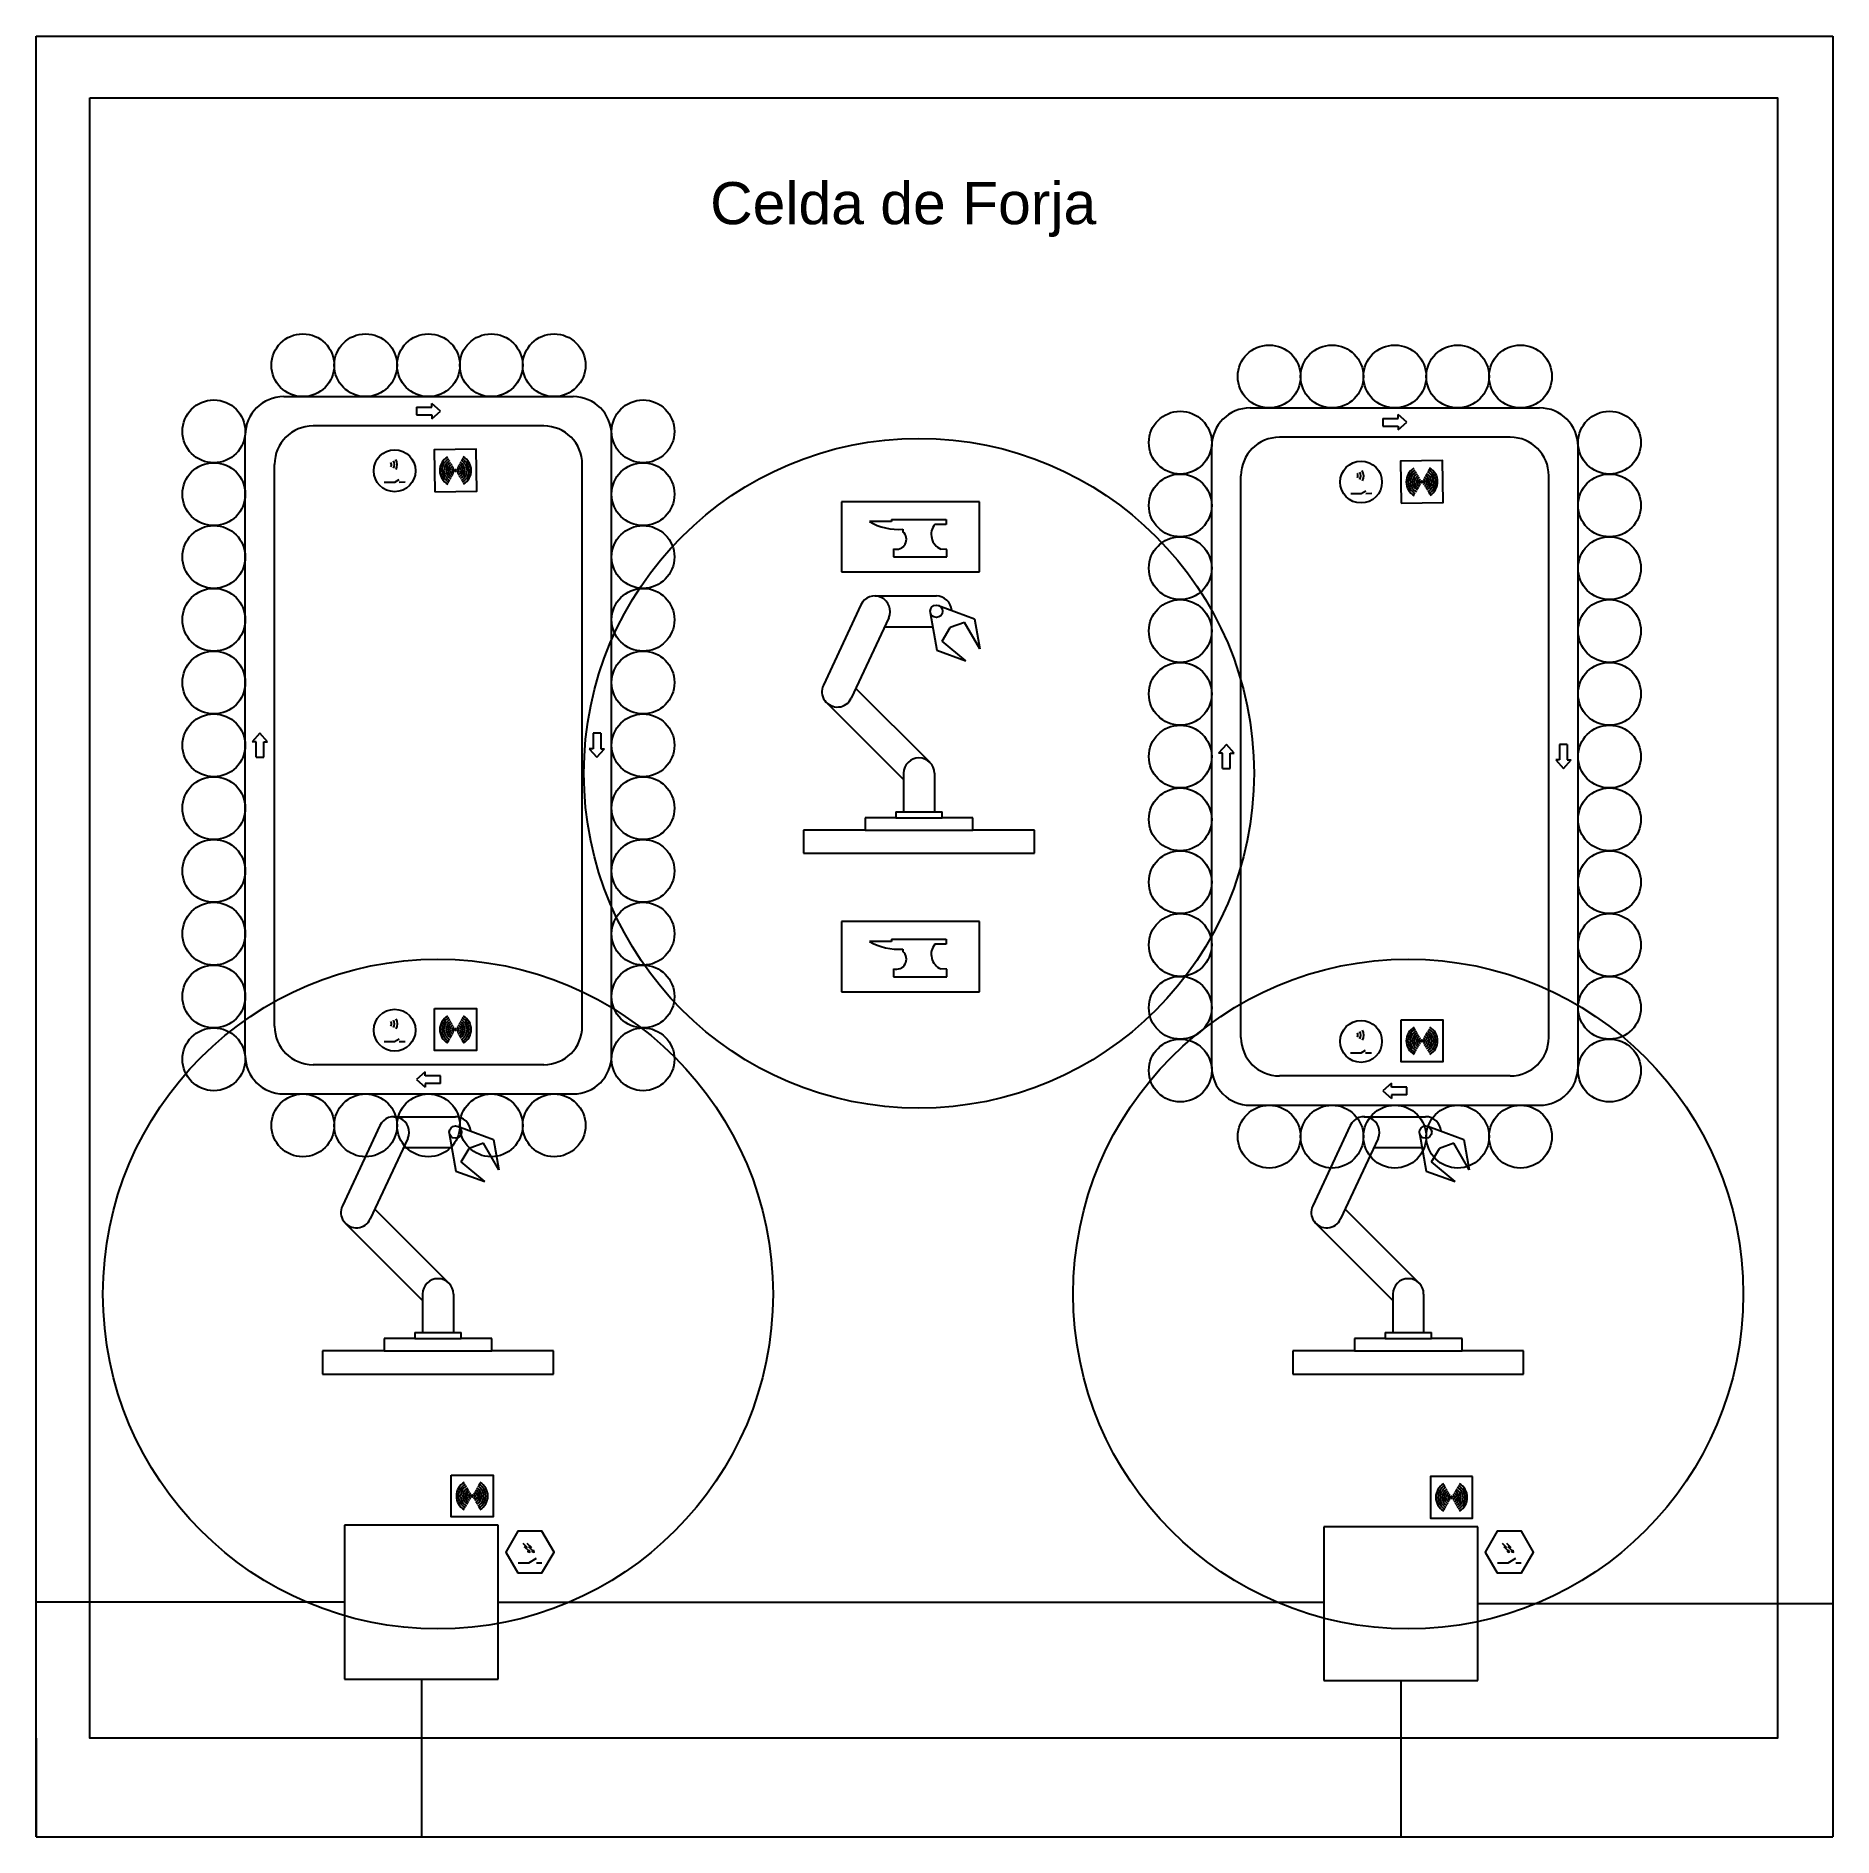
# Model space of a CAD drawing. Header units: millimetres. Extents: x 1249 to 9830, y 925 to 9529.
import ezdxf

# ---------------------------------------------------------------- set-up
doc = ezdxf.new("R2010")
doc.units = ezdxf.units.MM
for name, color, linetype in [('01 Contornos vistos 0.35', 150, 'Continuous'), ('Almacenaje', 80, 'Continuous'), ('Celdas', 200, 'Continuous'), ('Maquina', 82, 'Continuous'), ('Robots', 80, 'Continuous'), ('Sensores', 211, 'Continuous'), ('Texto2', 7, 'Continuous')]:
    doc.layers.add(name, color=color, linetype=linetype)
doc.styles.get("Standard").update_dxf_attribs({"font": 'arial.ttf'})

msp = doc.modelspace()

# ---------------------------------------------------------------- linework, layer by layer
at = {"color": 7, "true_color": 0xffffff}
for p, q in [((2721.5, 2046.5), (1248.8, 2046.5)), ((8133.7, 2040), (9830.2, 2040)), ((7766.3, 1672.6), (7766.3, 924.8)), ((1248.8, 924.8), (9830.2, 924.8))]:
    msp.add_line(p, q, dxfattribs=at)
at = {"layer": '01 Contornos vistos 0.35', "color": 7, "true_color": 0xffffff}
for p, q in [((1248.8, 1397.3), (1248.8, 9529.4)), ((1248.8, 9529.4), (9830.2, 9529.4)), ((9830.2, 9529.4), (9830.2, 924.8)), ((3456.4, 2046.5), (7398.8, 2046.5)), ((3088.9, 1679.1), (3088.9, 924.8)), ((1248.8, 924.8), (1248.8, 1397.3))]:
    msp.add_line(p, q, dxfattribs=at)
at = {"layer": '01 Contornos vistos 0.35', "color": 6}
for p, q in [((2962.1, 7397.8), (2983.6, 7410.7)), ((2912.1, 7397.1), (2962.1, 7397.8)), ((2983.7, 7398.2), (3012.1, 7398.6)), ((7527.4, 7343.3), (7577.4, 7344)), ((7577.4, 7344), (7598.8, 7356.9)), ((7599, 7344.4), (7627.4, 7344.8)), ((2961.3, 4725.2), (2982.9, 4737.7)), ((2911.3, 4725.2), (2961.3, 4725.2)), ((2982.9, 4725.2), (3011.3, 4725.2)), ((7526.5, 4671.4), (7576.5, 4671.4)), ((7576.5, 4671.4), (7598.2, 4683.9)), ((7598.2, 4671.4), (7626.5, 4671.4)), ((3580.4, 2313.1), (3594.4, 2308)), ((3600.4, 2313.1), (3614.4, 2308)), ((8257.7, 2313.1), (8271.8, 2308)), ((8277.7, 2313.1), (8291.8, 2308))]:
    msp.add_line(p, q, dxfattribs=at)
at = {"layer": '01 Contornos vistos 0.35', "color": 40, "true_color": 0xf8d731}
for p, q in [((5095.1, 7304), (5095.1, 6969)), ((5755.1, 7304), (5095.1, 7304)), ((5755.1, 6969), (5755.1, 7304)), ((5334.5, 7209.6), (5228.4, 7209.6)), ((5334.5, 7219.5), (5595.7, 7219.5)), ((5334.5, 7219.5), (5334.5, 7209.6)), ((5388, 7173), (5388, 7160.7)), ((5595.7, 7195.8), (5540.7, 7195.8)), ((5595.7, 7219.5), (5595.7, 7195.8)), ((5343.7, 7079.1), (5343.7, 7041)), ((5598, 7076.8), (5569.7, 7078.3)), ((5598, 7041), (5598, 7076.8)), ((5343.7, 7041), (5598, 7041)), ((5095.1, 6969), (5755.1, 6969)), ((5095.1, 5298.2), (5095.1, 4963.2)), ((5755.1, 5298.2), (5095.1, 5298.2)), ((5755.1, 4963.2), (5755.1, 5298.2)), ((5334.5, 5203.7), (5228.4, 5203.7)), ((5334.5, 5213.7), (5595.7, 5213.7)), ((5334.5, 5213.7), (5334.5, 5203.7)), ((5388, 5167.1), (5388, 5154.9)), ((5595.7, 5190), (5540.7, 5190)), ((5595.7, 5213.7), (5595.7, 5190)), ((5343.7, 5073.3), (5343.7, 5035.1)), ((5343.7, 5035.1), (5598, 5035.1)), ((5598, 5071), (5569.7, 5072.5)), ((5598, 5035.1), (5598, 5071)), ((5095.1, 4963.2), (5755.1, 4963.2))]:
    msp.add_line(p, q, dxfattribs=at)
at = {"layer": '01 Contornos vistos 0.35'}
msp.add_line((1248.8, 1397.3), (1248.8, 924.8), dxfattribs=at)
at = {"layer": '01 Contornos vistos 0.35', "color": 217, "true_color": 0x93278f}
msp.add_lwpolyline([(1506, 9234.6), (9565.8, 9234.6), (9565.8, 1397.3), (1506, 1397.3)], close=True, dxfattribs=at)
at = {"layer": '01 Contornos vistos 0.35', "color": 6}
for points in [[(3153.6, 7352), (3353.5, 7355.1), (3350.5, 7555.1), (3150.5, 7552)], [(7768.8, 7298.2), (7968.8, 7301.3), (7965.7, 7501.3), (7765.7, 7498.2)], [(3152, 4882.5), (3352, 4882.5), (3352, 4682.5), (3152, 4682.5)], [(7767.3, 4828.7), (7967.3, 4828.7), (7967.3, 4628.7), (7767.3, 4628.7)], [(3231.4, 2653.9), (3431.4, 2653.9), (3431.4, 2453.9), (3231.4, 2453.9)], [(8108.7, 2647.4), (7908.7, 2647.4), (7908.7, 2447.4), (8108.7, 2447.4)]]:
    msp.add_lwpolyline(points, close=True, dxfattribs=at)
at = {"layer": '01 Contornos vistos 0.35', "color": 85, "true_color": 0x58ba48}
for centre in [(2522.8, 7956.3), (2822.8, 7956.3), (3122.8, 7956.3), (3422.8, 7956.3), (3722.8, 7956.3), (7138, 7902.5), (7438, 7902.5), (7738, 7902.5), (8038, 7902.5), (8338, 7902.5), (2097.9, 7640.5), (4147.6, 7640.5), (6713.2, 7586.7), (8762.8, 7586.7), (2097.9, 7340.5), (4147.6, 7340.5), (6713.2, 7286.7), (8762.8, 7286.7), (2097.9, 7040.5), (4147.6, 7040.5), (6713.2, 6986.7), (8762.8, 6986.7), (2097.9, 6740.5), (4147.6, 6740.5), (6713.2, 6686.7), (8762.8, 6686.7), (2097.9, 6440.5), (4147.6, 6440.5), (6713.2, 6386.7), (8762.8, 6386.7), (2097.9, 6140.5), (4147.6, 6140.5), (6713.2, 6086.7), (8762.8, 6086.7), (2097.9, 5840.5), (4147.6, 5840.5), (6713.2, 5786.7), (8762.8, 5786.7), (2097.9, 5540.5), (4147.6, 5540.5), (6713.2, 5486.7), (8762.8, 5486.7), (2097.9, 5240.5), (4147.6, 5240.5), (6713.2, 5186.7), (8762.8, 5186.7), (2097.9, 4940.5), (4147.6, 4940.5), (6713.2, 4886.7), (8762.8, 4886.7), (2097.9, 4640.5), (4147.6, 4640.5), (6713.2, 4586.7), (8762.8, 4586.7), (2522.8, 4324.7), (2822.8, 4324.7), (3122.8, 4324.7), (3422.8, 4324.7), (3722.8, 4324.7), (7138, 4270.9), (7438, 4270.9), (7738, 4270.9), (8038, 4270.9), (8338, 4270.9)]:
    msp.add_circle(centre, 150, dxfattribs=at)
at = {"layer": '01 Contornos vistos 0.35', "color": 1}
for centre in [(5465.3, 6007), (3168.3, 3518.8), (7802, 3518.8)]:
    msp.add_circle(centre, 1600, dxfattribs=at)
at = {"layer": '01 Contornos vistos 0.35', "color": 6}
for centre, radius in [((2961.3, 7452.1), 100), ((7576.5, 7398.3), 100), ((3252, 7453.5), 5), ((7867.3, 7399.7), 5), ((2961.3, 4779.5), 100), ((7576.5, 4725.7), 100), ((3252, 4782.5), 5), ((7867.3, 4728.7), 5), ((3331.4, 2553.9), 5), ((8008.7, 2547.4), 5)]:
    msp.add_circle(centre, radius, dxfattribs=at)
for centre, radius, start, end in [((2925.4, 7481.8), 20.8, 330.88002, 30.88002), ((2925.4, 7481.8), 34.7, 330.88002, 30.88002), ((2925.4, 7481.8), 48.6, 330.88002, 30.88002), ((3252, 7453.5), 75, 120.88002, 240.88002), ((3252, 7453.5), 65, 120.88002, 240.88002), ((3252, 7453.5), 55, 120.88002, 240.88002), ((3252, 7453.5), 45, 120.88002, 240.88002), ((3252, 7453.5), 45, 300.88002, 60.88002), ((3252, 7453.5), 55, 300.88002, 60.88002), ((3252, 7453.5), 65, 300.88002, 60.88002), ((3252, 7453.5), 75, 300.88002, 60.88002), ((3252, 7453.5), 35, 120.88002, 240.88002), ((3252, 7453.5), 25, 120.88002, 240.88002), ((3252, 7453.5), 15, 120.88002, 240.88002), ((3252, 7453.5), 15, 300.88002, 60.88002), ((3252, 7453.5), 25, 300.88002, 60.88002), ((3252, 7453.5), 35, 300.88002, 60.88002), ((7540.6, 7428), 20.8, 330.88002, 30.88002), ((7540.6, 7428), 34.7, 330.88002, 30.88002), ((7540.6, 7428), 48.6, 330.88002, 30.88002), ((7867.3, 7399.7), 75, 120.88002, 240.88002), ((7867.3, 7399.7), 65, 120.88002, 240.88002), ((7867.3, 7399.7), 55, 120.88002, 240.88002), ((7867.3, 7399.7), 45, 120.88002, 240.88002), ((7867.3, 7399.7), 35, 120.88002, 240.88002), ((7867.3, 7399.7), 25, 120.88002, 240.88002), ((7867.3, 7399.7), 15, 120.88002, 240.88002), ((7867.3, 7399.7), 15, 300.88002, 60.88002), ((7867.3, 7399.7), 25, 300.88002, 60.88002), ((7867.3, 7399.7), 35, 300.88002, 60.88002), ((7867.3, 7399.7), 45, 300.88002, 60.88002), ((7867.3, 7399.7), 55, 300.88002, 60.88002), ((7867.3, 7399.7), 65, 300.88002, 60.88002), ((7867.3, 7399.7), 75, 300.88002, 60.88002), ((2925.8, 4809.8), 20.8, 330, 30), ((2925.8, 4809.8), 34.7, 330, 30), ((2925.8, 4809.8), 48.6, 330, 30), ((3252, 4782.5), 75, 120, 240), ((3252, 4782.5), 65, 120, 240), ((3252, 4782.5), 55, 120, 240), ((3252, 4782.5), 45, 120, 240), ((3252, 4782.5), 45, 300, 60), ((3252, 4782.5), 55, 300, 60), ((3252, 4782.5), 65, 300, 60), ((3252, 4782.5), 75, 300, 60), ((3252, 4782.5), 35, 120, 240), ((3252, 4782.5), 25, 120, 240), ((3252, 4782.5), 15, 120, 240), ((3252, 4782.5), 15, 300, 60), ((3252, 4782.5), 25, 300, 60), ((3252, 4782.5), 35, 300, 60), ((7541.1, 4756), 20.8, 330, 30), ((7541.1, 4756), 34.7, 330, 30), ((7541.1, 4756), 48.6, 330, 30), ((7867.3, 4728.7), 75, 120, 240), ((7867.3, 4728.7), 65, 120, 240), ((7867.3, 4728.7), 55, 120, 240), ((7867.3, 4728.7), 45, 120, 240), ((7867.3, 4728.7), 35, 120, 240), ((7867.3, 4728.7), 25, 120, 240), ((7867.3, 4728.7), 15, 120, 240), ((7867.3, 4728.7), 15, 300, 60), ((7867.3, 4728.7), 25, 300, 60), ((7867.3, 4728.7), 35, 300, 60), ((7867.3, 4728.7), 45, 300, 60), ((7867.3, 4728.7), 55, 300, 60), ((7867.3, 4728.7), 65, 300, 60), ((7867.3, 4728.7), 75, 300, 60), ((3331.4, 2553.9), 75, 120, 240), ((3331.4, 2553.9), 65, 120, 240), ((3331.4, 2553.9), 55, 120, 240), ((3331.4, 2553.9), 45, 120, 240), ((3331.4, 2553.9), 35, 120, 240), ((3331.4, 2553.9), 35, 300, 60), ((3331.4, 2553.9), 45, 300, 60), ((3331.4, 2553.9), 55, 300, 60), ((3331.4, 2553.9), 65, 300, 60), ((3331.4, 2553.9), 75, 300, 60), ((8008.7, 2547.4), 75, 120, 240), ((8008.7, 2547.4), 65, 120, 240), ((8008.7, 2547.4), 55, 120, 240), ((8008.7, 2547.4), 45, 120, 240), ((8008.7, 2547.4), 45, 300, 60), ((8008.7, 2547.4), 55, 300, 60), ((8008.7, 2547.4), 65, 300, 60), ((8008.7, 2547.4), 75, 300, 60), ((3331.4, 2553.9), 25, 120, 240), ((3331.4, 2553.9), 15, 120, 240), ((3331.4, 2553.9), 15, 300, 60), ((3331.4, 2553.9), 25, 300, 60), ((8008.7, 2547.4), 35, 120, 240), ((8008.7, 2547.4), 25, 120, 240), ((8008.7, 2547.4), 15, 120, 240), ((8008.7, 2547.4), 15, 300, 60), ((8008.7, 2547.4), 25, 300, 60), ((8008.7, 2547.4), 35, 300, 60)]:
    msp.add_arc(centre, radius, start, end, dxfattribs=at)
at = {"layer": '01 Contornos vistos 0.35', "color": 40, "true_color": 0xf8d731}
for centre, radius, start, end in [((5367, 7447.4), 275.3, 239.77453, 274.37439), ((5358, 7124.2), 47.3, 252.34063, 50.70443), ((5600, 7148.2), 76.1, 141.20008, 246.54114), ((5367, 5441.6), 275.3, 239.77453, 274.37439), ((5600, 5142.3), 76.1, 141.20008, 246.54114), ((5358, 5118.3), 47.3, 252.34063, 50.70443)]:
    msp.add_arc(centre, radius, start, end, dxfattribs=at)
at = {"layer": 'Almacenaje'}
for p, q in [((2721.5, 2413.9), (2721.5, 1679.1)), ((3456.4, 2413.9), (2721.5, 2413.9)), ((3456.4, 1679.1), (3456.4, 2413.9)), ((7398.8, 2407.4), (7398.8, 1672.6)), ((8133.7, 2407.4), (7398.8, 2407.4)), ((8133.7, 1672.6), (8133.7, 2407.4)), ((2721.5, 1679.1), (3456.4, 1679.1)), ((7398.8, 1672.6), (8133.7, 1672.6))]:
    msp.add_line(p, q, dxfattribs=at)
at = {"layer": 'Maquina'}
for p, q in [((2431.6, 7806.3), (3813.9, 7806.3)), ((7046.9, 7752.5), (8429.1, 7752.5)), ((3673.9, 7666.3), (2571.6, 7666.3)), ((2247.9, 4658.4), (2247.9, 7622.6)), ((3997.6, 4658.4), (3997.6, 7622.6)), ((8289.1, 7612.5), (7186.9, 7612.5)), ((6863.2, 4604.6), (6863.2, 7568.8)), ((8612.8, 4604.6), (8612.8, 7568.8)), ((2387.9, 4798.4), (2387.9, 7482.6)), ((3857.6, 4798.4), (3857.6, 7482.6)), ((7003.2, 4744.6), (7003.2, 7428.8)), ((8472.8, 4744.6), (8472.8, 7428.8)), ((3673.9, 4614.7), (2571.6, 4614.7)), ((8289.1, 4560.9), (7186.9, 4560.9)), ((2431.6, 4474.7), (3813.9, 4474.7)), ((7046.9, 4420.9), (8429.1, 4420.9))]:
    msp.add_line(p, q, dxfattribs=at)
for centre, start, end in [((2431.6, 7622.6), 90, 180), ((3813.9, 7622.6), 0, 90), ((7046.9, 7568.8), 90, 180), ((8429.1, 7568.8), 0, 90), ((2571.6, 7482.6), 90, 180), ((3673.9, 7482.6), 0, 90), ((7186.9, 7428.8), 90, 180), ((8289.1, 7428.8), 0, 90), ((2571.6, 4798.4), 180, 270), ((3673.9, 4798.4), 270, 0), ((7186.9, 4744.6), 180, 270), ((8289.1, 4744.6), 270, 0), ((2431.6, 4658.4), 180, 270), ((3813.9, 4658.4), 270, 0), ((7046.9, 4604.6), 180, 270), ((8429.1, 4604.6), 270, 0)]:
    msp.add_arc(centre, 183.7, start, end, dxfattribs=at)
at = {"layer": 'Robots'}
for p, q in [((5187.7, 6811.8), (5008.8, 6428)), ((5254.3, 6854.2), (5548.3, 6854.2)), ((5558.3, 6808.4), (5730.9, 6745.5)), ((5320.9, 6749.7), (5142, 6365.9)), ((5519.3, 6775.6), (5551.2, 6594.7)), ((5683, 6728.1), (5613.6, 6702.8)), ((5756.5, 6600.8), (5683, 6728.1)), ((5730.9, 6745.5), (5756.5, 6600.8)), ((5301.2, 6707.3), (5531.4, 6707.3)), ((5576.7, 6638.9), (5613.6, 6702.8)), ((5689.3, 6544.5), (5576.7, 6638.9)), ((5551.2, 6594.7), (5689.3, 6544.5)), ((5163.7, 6412.5), (5516.8, 6059.4)), ((5023.6, 6344.8), (5391.8, 5976.6)), ((5142, 6365.9), (5142, 6365.9)), ((5516.8, 6059.4), (5516.8, 6059.4)), ((5516.8, 6059.4), (5516.8, 6059.4)), ((5516.8, 6059.4), (5516.8, 6059.4)), ((5391.8, 6007), (5391.8, 5823.3)), ((5538.8, 6007), (5538.8, 5823.3)), ((5355.1, 5793.9), (5208.1, 5793.9)), ((5208.1, 5793.9), (5208.1, 5735.1)), ((5355.1, 5823.3), (5575.5, 5823.3)), ((5355.1, 5823.3), (5355.1, 5793.9)), ((5355.1, 5793.9), (5575.5, 5793.9)), ((5575.5, 5793.9), (5575.5, 5823.3)), ((5722.5, 5793.9), (5575.5, 5793.9)), ((5722.5, 5735.1), (5722.5, 5793.9)), ((5208.1, 5735.1), (4914.2, 5735.1)), ((4914.2, 5735.1), (4914.2, 5624.9)), ((5208.1, 5735.1), (5722.5, 5735.1)), ((6016.4, 5735.1), (5722.5, 5735.1)), ((6016.4, 5624.9), (6016.4, 5735.1)), ((4914.2, 5624.9), (6016.4, 5624.9)), ((2890.7, 4323.6), (2711.8, 3939.8)), ((2957.3, 4366), (3251.3, 4366)), ((3261.3, 4320.2), (3434, 4257.3)), ((7524.5, 4323.6), (7345.5, 3939.8)), ((7591.1, 4366), (7885, 4366)), ((7895, 4320.2), (8067.7, 4257.3)), ((3023.9, 4261.5), (2845, 3877.7)), ((3004.2, 4219.1), (3234.4, 4219.1)), ((3222.3, 4287.4), (3254.2, 4106.5)), ((3386, 4239.9), (3316.6, 4214.6)), ((3459.5, 4112.6), (3386, 4239.9)), ((3434, 4257.3), (3459.5, 4112.6)), ((7657.7, 4261.5), (7478.7, 3877.7)), ((7637.9, 4219.1), (7868.1, 4219.1)), ((7856, 4287.4), (7887.9, 4106.5)), ((8019.7, 4239.9), (7950.4, 4214.6)), ((8093.2, 4112.6), (8019.7, 4239.9)), ((8067.7, 4257.3), (8093.2, 4112.6)), ((3279.7, 4150.7), (3316.6, 4214.6)), ((3392.3, 4056.3), (3279.7, 4150.7)), ((7913.5, 4150.7), (7950.4, 4214.6)), ((8026, 4056.3), (7913.5, 4150.7)), ((3254.2, 4106.5), (3392.3, 4056.3)), ((7887.9, 4106.5), (8026, 4056.3)), ((2845, 3877.7), (2845, 3877.7)), ((2866.7, 3924.3), (3219.8, 3571.2)), ((7478.7, 3877.7), (7478.7, 3877.7)), ((7500.4, 3924.3), (7853.5, 3571.2)), ((2726.6, 3856.6), (3094.8, 3488.4)), ((7360.3, 3856.6), (7728.5, 3488.4)), ((3219.8, 3571.2), (3219.8, 3571.2)), ((3219.8, 3571.2), (3219.8, 3571.2)), ((3219.8, 3571.2), (3219.8, 3571.2)), ((7853.5, 3571.2), (7853.5, 3571.2)), ((7853.5, 3571.2), (7853.5, 3571.2)), ((7853.5, 3571.2), (7853.5, 3571.2)), ((3094.8, 3518.8), (3094.8, 3335.1)), ((3241.8, 3518.8), (3241.8, 3335.1)), ((7728.5, 3518.8), (7728.5, 3335.1)), ((7875.5, 3518.8), (7875.5, 3335.1)), ((3058.1, 3305.7), (2911.1, 3305.7)), ((2911.1, 3305.7), (2911.1, 3247)), ((3058.1, 3335.1), (3278.5, 3335.1)), ((3058.1, 3335.1), (3058.1, 3305.7)), ((3058.1, 3305.7), (3278.5, 3305.7)), ((3278.5, 3305.7), (3278.5, 3335.1)), ((3425.5, 3305.7), (3278.5, 3305.7)), ((3425.5, 3247), (3425.5, 3305.7)), ((7691.8, 3305.7), (7544.8, 3305.7)), ((7544.8, 3305.7), (7544.8, 3247)), ((7691.8, 3335.1), (7912.2, 3335.1)), ((7691.8, 3335.1), (7691.8, 3305.7)), ((7691.8, 3305.7), (7912.2, 3305.7)), ((7912.2, 3305.7), (7912.2, 3335.1)), ((8059.2, 3305.7), (7912.2, 3305.7)), ((8059.2, 3247), (8059.2, 3305.7)), ((2911.1, 3247), (2617.2, 3247)), ((2617.2, 3247), (2617.2, 3136.7)), ((2911.1, 3247), (3425.5, 3247)), ((3719.4, 3247), (3425.5, 3247)), ((3719.4, 3136.7), (3719.4, 3247)), ((7544.8, 3247), (7250.9, 3247)), ((7250.9, 3247), (7250.9, 3136.7)), ((7544.8, 3247), (8059.2, 3247)), ((8353.1, 3247), (8059.2, 3247)), ((8353.1, 3136.7), (8353.1, 3247)), ((2617.2, 3136.7), (3719.4, 3136.7)), ((7250.9, 3136.7), (8353.1, 3136.7))]:
    msp.add_line(p, q, dxfattribs=at)
for centre in [(5548.3, 6780.7), (3251.3, 4292.6), (7885, 4292.6)]:
    msp.add_circle(centre, 29.4, dxfattribs=at)
for centre, start, end in [((5254.3, 6780.7), 335, 155), ((5548.3, 6780.7), 3.57838, 90), ((5075.4, 6396.9), 155, 335), ((5465.3, 6007), 0, 180), ((2957.3, 4292.6), 335, 155), ((3251.3, 4292.6), 3.57838, 90), ((7591.1, 4292.6), 335, 155), ((7885, 4292.6), 3.57838, 90), ((2778.4, 3908.8), 155, 335), ((7412.1, 3908.8), 155, 335), ((3168.3, 3518.8), 0, 180), ((7802, 3518.8), 0, 180)]:
    msp.add_arc(centre, 73.5, start, end, dxfattribs=at)
at = {"layer": 'Sensores', "color": 6}
for p, q in [((3573.3, 2329.2), (3594.4, 2308)), ((3593.3, 2329.2), (3614.4, 2308)), ((8250.6, 2329.2), (8271.8, 2308)), ((8270.6, 2329.2), (8291.8, 2308)), ((3580.4, 2313.1), (3601.5, 2292)), ((3600.4, 2313.1), (3621.5, 2292)), ((3601.9, 2235.3), (3638.7, 2256.6)), ((8257.7, 2313.1), (8278.8, 2292)), ((8277.7, 2313.1), (8298.8, 2292)), ((8279.2, 2235.3), (8316.1, 2256.6)), ((3550.9, 2235.3), (3601.9, 2235.3)), ((3638.7, 2235.3), (3664.3, 2235.3)), ((8228.2, 2235.3), (8279.2, 2235.3)), ((8316.1, 2235.3), (8341.6, 2235.3))]:
    msp.add_line(p, q, dxfattribs=at)
for points in [[(3549.7, 2186.5), (3664.8, 2186.5), (3722.4, 2286.2), (3664.8, 2385.9), (3549.7, 2385.9), (3492.2, 2286.2)], [(8227.1, 2186.5), (8342.2, 2186.5), (8399.7, 2286.2), (8342.2, 2385.9), (8227.1, 2385.9), (8169.5, 2286.2)], [(3604.9, 2295.3), (3598.2, 2288.6), (3607.3, 2286.2)], [(3624.9, 2295.3), (3618.2, 2288.6), (3627.3, 2286.2)], [(8282.2, 2295.3), (8275.5, 2288.6), (8284.6, 2286.2)], [(8302.2, 2295.3), (8295.5, 2288.6), (8304.6, 2286.2)]]:
    msp.add_lwpolyline(points, close=True, dxfattribs=at)
at = {"layer": 'Texto2'}
for p, q in [((3065.5, 7756), (3065.5, 7719.3)), ((3065.5, 7756), (3139, 7756)), ((3139, 7756), (3139, 7774.4)), ((3180, 7737.7), (3139, 7774.4)), ((3065.5, 7719.3), (3139, 7719.3)), ((3139, 7700.9), (3180, 7737.7)), ((3139, 7719.3), (3139, 7700.9)), ((7680.7, 7702.2), (7680.7, 7665.5)), ((7680.7, 7702.2), (7754.2, 7702.2)), ((7680.7, 7665.5), (7754.2, 7665.5)), ((7754.2, 7702.2), (7754.2, 7720.6)), ((7795.3, 7683.9), (7754.2, 7720.6)), ((7754.2, 7647.1), (7795.3, 7683.9)), ((7754.2, 7665.5), (7754.2, 7647.1)), ((2317.9, 6197.8), (2281.2, 6156.7)), ((2354.7, 6156.7), (2317.9, 6197.8)), ((3946, 6197.8), (3909.2, 6197.8)), ((3909.2, 6197.8), (3909.2, 6124.3)), ((3946, 6197.8), (3946, 6124.3)), ((2299.6, 6156.7), (2281.2, 6156.7)), ((2299.6, 6083.2), (2299.6, 6156.7)), ((2336.3, 6083.2), (2336.3, 6156.7)), ((2336.3, 6156.7), (2354.7, 6156.7)), ((3909.2, 6124.3), (3890.8, 6124.3)), ((3890.8, 6124.3), (3927.6, 6083.2)), ((3927.6, 6083.2), (3964.3, 6124.3)), ((3946, 6124.3), (3964.3, 6124.3)), ((6933.2, 6144), (6896.5, 6102.9)), ((6969.9, 6102.9), (6933.2, 6144)), ((8561.2, 6144), (8524.5, 6144)), ((8524.5, 6144), (8524.5, 6070.5)), ((8561.2, 6144), (8561.2, 6070.5)), ((2299.6, 6083.2), (2336.3, 6083.2)), ((6914.8, 6102.9), (6896.5, 6102.9)), ((6914.8, 6029.4), (6914.8, 6102.9)), ((6914.8, 6029.4), (6951.6, 6029.4)), ((6951.6, 6029.4), (6951.6, 6102.9)), ((6951.6, 6102.9), (6969.9, 6102.9)), ((8524.5, 6070.5), (8506.1, 6070.5)), ((8506.1, 6070.5), (8542.8, 6029.4)), ((8542.8, 6029.4), (8579.6, 6070.5)), ((8561.2, 6070.5), (8579.6, 6070.5)), ((3106.6, 4580), (3065.5, 4543.3)), ((3106.6, 4561.7), (3106.6, 4580)), ((3180, 4561.7), (3106.6, 4561.7)), ((3180, 4524.9), (3180, 4561.7)), ((3065.5, 4543.3), (3106.6, 4506.6)), ((3180, 4524.9), (3106.6, 4524.9)), ((3106.6, 4524.9), (3106.6, 4506.6)), ((7721.8, 4526.2), (7680.7, 4489.5)), ((7680.7, 4489.5), (7721.8, 4452.8)), ((7721.8, 4507.9), (7721.8, 4526.2)), ((7795.3, 4507.9), (7721.8, 4507.9)), ((7795.3, 4471.1), (7795.3, 4507.9)), ((7795.3, 4471.1), (7721.8, 4471.1)), ((7721.8, 4471.1), (7721.8, 4452.8))]:
    msp.add_line(p, q, dxfattribs=at)

# ---------------------------------------------------------------- texts
at = {"layer": 'Celdas', "insert": (4468, 8831.4), "char_height": 201.247, "attachment_point": 1}
msp.add_mtext_dynamic_manual_height_columns('Celda de Forja', width=2170, gutter_width=1006.2, heights=[0], dxfattribs=at)

doc.saveas('drawing.dxf')
